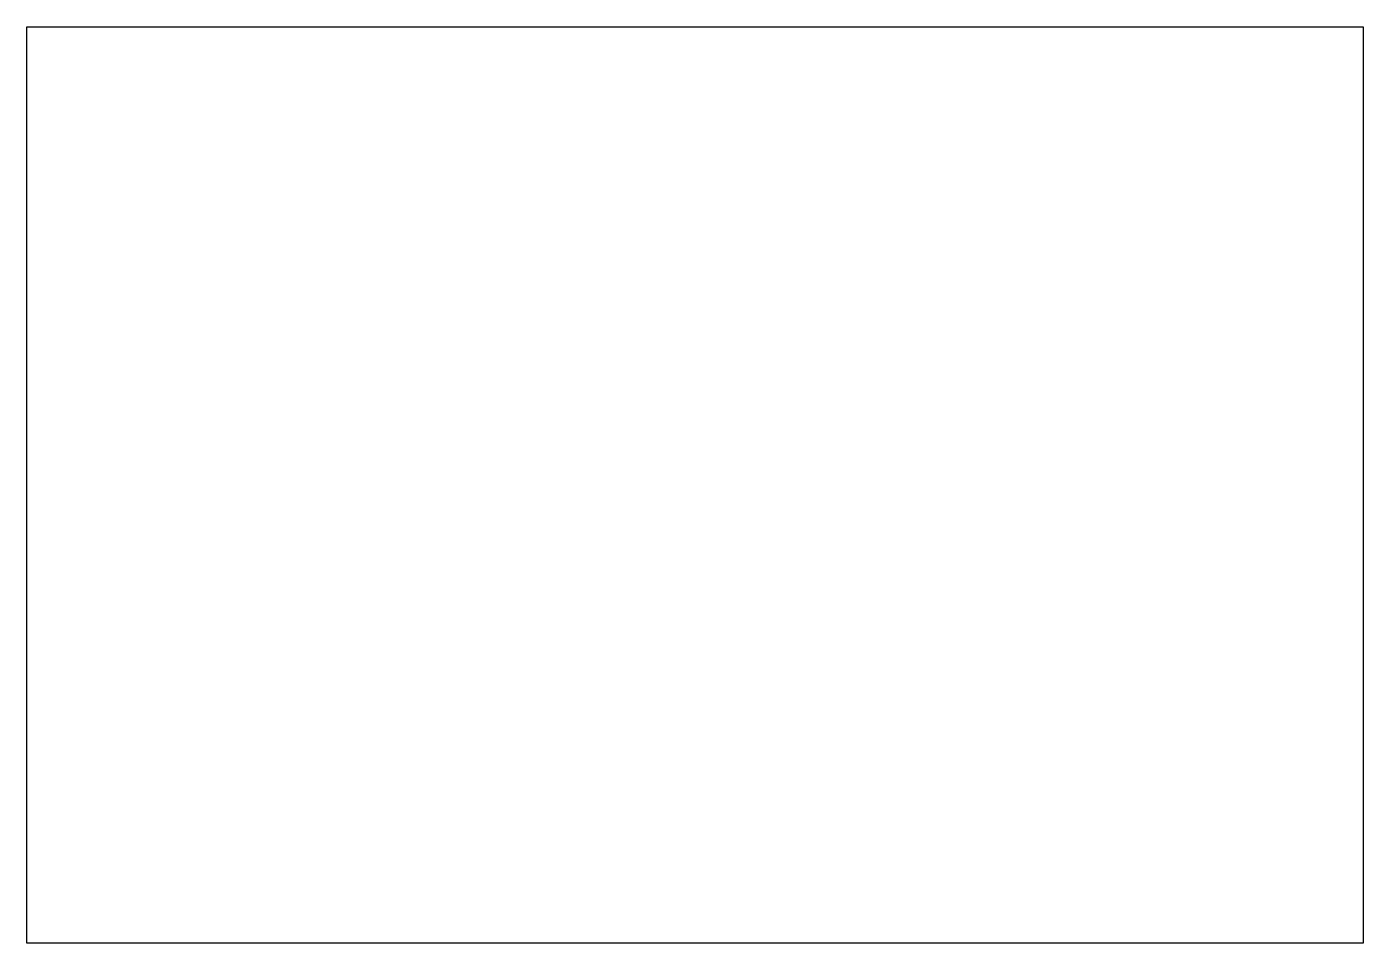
# Model space of a CAD drawing. Header units: millimetres. Extents: x -349 to -314, y 149 to 173.
import ezdxf

# ---------------------------------------------------------------- set-up
doc = ezdxf.new("R2010")
doc.units = ezdxf.units.MM

msp = doc.modelspace()

# ---------------------------------------------------------------- linework, layer by layer
for p, q in [((-349, 173), (-314, 173)), ((-349, 149), (-349, 173)), ((-314, 173), (-314, 149)), ((-314, 149), (-349, 149))]:
    msp.add_line(p, q)

doc.saveas('drawing.dxf')
